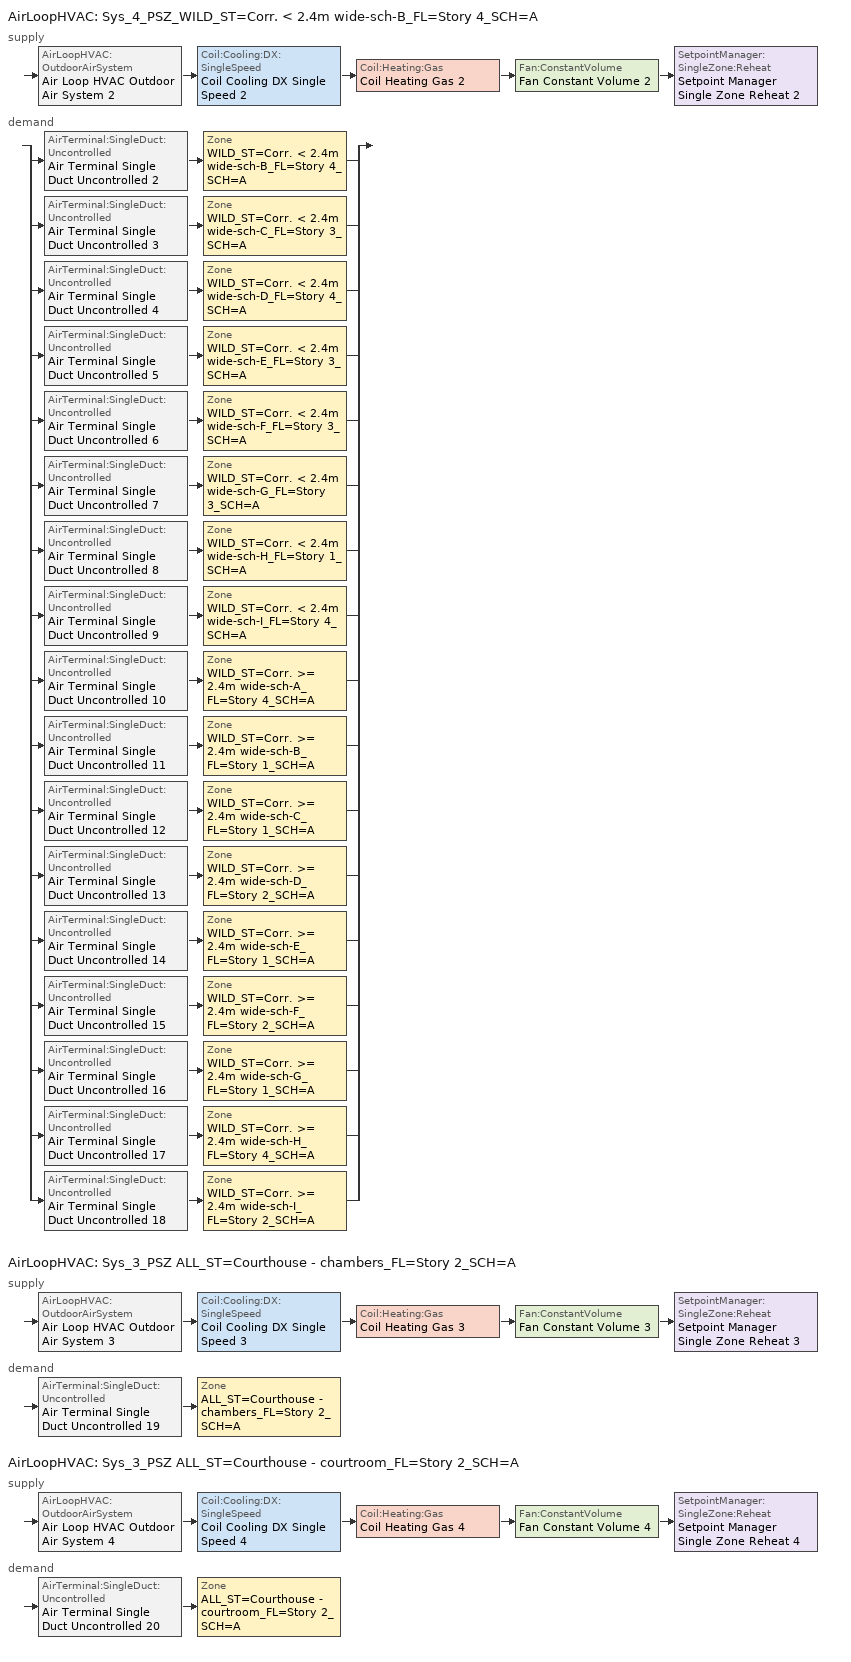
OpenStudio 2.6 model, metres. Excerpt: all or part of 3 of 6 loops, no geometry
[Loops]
AirLoopHVAC 'Sys_4_PSZ_WILD_ST=Corr. < 2.4m wide-sch-B_FL=Story 4_SCH=A'
 supply: AirLoopHVAC:OutdoorAirSystem 'Air Loop HVAC Outdoor Air System 2' > Coil:Cooling:DX:SingleSpeed 'Coil Cooling DX Single Speed 2' > Coil:Heating:Gas 'Coil Heating Gas 2' > Fan:ConstantVolume 'Fan Constant Volume 2' > SetpointManager:SingleZone:Reheat 'Setpoint Manager Single Zone Reheat 2'
 demand: split
  | AirTerminal:SingleDuct:Uncontrolled 'Air Terminal Single Duct Uncontrolled 2' > Zone 'WILD_ST=Corr. < 2.4m wide-sch-B_FL=Story 4_SCH=A'
  | AirTerminal:SingleDuct:Uncontrolled 'Air Terminal Single Duct Uncontrolled 3' > Zone 'WILD_ST=Corr. < 2.4m wide-sch-C_FL=Story 3_SCH=A'
  | AirTerminal:SingleDuct:Uncontrolled 'Air Terminal Single Duct Uncontrolled 4' > Zone 'WILD_ST=Corr. < 2.4m wide-sch-D_FL=Story 4_SCH=A'
  | AirTerminal:SingleDuct:Uncontrolled 'Air Terminal Single Duct Uncontrolled 5' > Zone 'WILD_ST=Corr. < 2.4m wide-sch-E_FL=Story 3_SCH=A'
  | AirTerminal:SingleDuct:Uncontrolled 'Air Terminal Single Duct Uncontrolled 6' > Zone 'WILD_ST=Corr. < 2.4m wide-sch-F_FL=Story 3_SCH=A'
  | AirTerminal:SingleDuct:Uncontrolled 'Air Terminal Single Duct Uncontrolled 7' > Zone 'WILD_ST=Corr. < 2.4m wide-sch-G_FL=Story 3_SCH=A'
  | AirTerminal:SingleDuct:Uncontrolled 'Air Terminal Single Duct Uncontrolled 8' > Zone 'WILD_ST=Corr. < 2.4m wide-sch-H_FL=Story 1_SCH=A'
  | AirTerminal:SingleDuct:Uncontrolled 'Air Terminal Single Duct Uncontrolled 9' > Zone 'WILD_ST=Corr. < 2.4m wide-sch-I_FL=Story 4_SCH=A'
  | AirTerminal:SingleDuct:Uncontrolled 'Air Terminal Single Duct Uncontrolled 10' > Zone 'WILD_ST=Corr. >= 2.4m wide-sch-A_FL=Story 4_SCH=A'
  | AirTerminal:SingleDuct:Uncontrolled 'Air Terminal Single Duct Uncontrolled 11' > Zone 'WILD_ST=Corr. >= 2.4m wide-sch-B_FL=Story 1_SCH=A'
  | AirTerminal:SingleDuct:Uncontrolled 'Air Terminal Single Duct Uncontrolled 12' > Zone 'WILD_ST=Corr. >= 2.4m wide-sch-C_FL=Story 1_SCH=A'
  | AirTerminal:SingleDuct:Uncontrolled 'Air Terminal Single Duct Uncontrolled 13' > Zone 'WILD_ST=Corr. >= 2.4m wide-sch-D_FL=Story 2_SCH=A'
  | AirTerminal:SingleDuct:Uncontrolled 'Air Terminal Single Duct Uncontrolled 14' > Zone 'WILD_ST=Corr. >= 2.4m wide-sch-E_FL=Story 1_SCH=A'
  | AirTerminal:SingleDuct:Uncontrolled 'Air Terminal Single Duct Uncontrolled 15' > Zone 'WILD_ST=Corr. >= 2.4m wide-sch-F_FL=Story 2_SCH=A'
  | AirTerminal:SingleDuct:Uncontrolled 'Air Terminal Single Duct Uncontrolled 16' > Zone 'WILD_ST=Corr. >= 2.4m wide-sch-G_FL=Story 1_SCH=A'
  | AirTerminal:SingleDuct:Uncontrolled 'Air Terminal Single Duct Uncontrolled 17' > Zone 'WILD_ST=Corr. >= 2.4m wide-sch-H_FL=Story 4_SCH=A'
  | AirTerminal:SingleDuct:Uncontrolled 'Air Terminal Single Duct Uncontrolled 18' > Zone 'WILD_ST=Corr. >= 2.4m wide-sch-I_FL=Story 2_SCH=A'
AirLoopHVAC 'Sys_3_PSZ ALL_ST=Courthouse - chambers_FL=Story 2_SCH=A'
 supply: AirLoopHVAC:OutdoorAirSystem 'Air Loop HVAC Outdoor Air System 3' > Coil:Cooling:DX:SingleSpeed 'Coil Cooling DX Single Speed 3' > Coil:Heating:Gas 'Coil Heating Gas 3' > Fan:ConstantVolume 'Fan Constant Volume 3' > SetpointManager:SingleZone:Reheat 'Setpoint Manager Single Zone Reheat 3'
 demand: AirTerminal:SingleDuct:Uncontrolled 'Air Terminal Single Duct Uncontrolled 19' > Zone 'ALL_ST=Courthouse - chambers_FL=Story 2_SCH=A'
AirLoopHVAC 'Sys_3_PSZ ALL_ST=Courthouse - courtroom_FL=Story 2_SCH=A'
 supply: AirLoopHVAC:OutdoorAirSystem 'Air Loop HVAC Outdoor Air System 4' > Coil:Cooling:DX:SingleSpeed 'Coil Cooling DX Single Speed 4' > Coil:Heating:Gas 'Coil Heating Gas 4' > Fan:ConstantVolume 'Fan Constant Volume 4' > SetpointManager:SingleZone:Reheat 'Setpoint Manager Single Zone Reheat 4'
 demand: AirTerminal:SingleDuct:Uncontrolled 'Air Terminal Single Duct Uncontrolled 20' > Zone 'ALL_ST=Courthouse - courtroom_FL=Story 2_SCH=A'
[Sizing:Zone] Zone Cooling Design Supply Air Temperature Input Method=SupplyAirTemperature; Zone Cooling Design Supply Air Temperature {C}=13; Zone Cooling Design Supply Air Temperature Difference {deltaC}=11.11; Zone Heating Design Supply Air Temperature Input Method=SupplyAirTemperature; Zone Heating Design Supply Air Temperature {C}=43; Zone Heating Design Supply Air Temperature Difference {deltaC}=11.11; Zone Cooling Design Supply Air Humidity Ratio {kg-H2O/kg-air}=0.0085; Zone Heating Design Supply Air Humidity Ratio {kg-H2O/kg-air}=0.008; Zone Heating Sizing Factor=1.3; Zone Cooling Sizing Factor=1.1; Cooling Design Air Flow Method=DesignDay; Heating Design Air Flow Method=DesignDay; Account for Dedicated Outdoor Air System=No; Dedicated Outdoor Air System Control Strategy=NeutralSupplyAir; Dedicated Outdoor Air Low Setpoint Temperature for Design {C}=autosize; Dedicated Outdoor Air High Setpoint Temperature for Design {C}=autosize
ALL_ST=Courthouse - chambers_FL=Story 2_SCH=A; ALL_ST=Courthouse - courtroom_FL=Story 2_SCH=A; WILD_ST=Corr. < 2.4m wide-sch-B_FL=Story 4_SCH=A; WILD_ST=Corr. < 2.4m wide-sch-C_FL=Story 3_SCH=A; WILD_ST=Corr. < 2.4m wide-sch-D_FL=Story 4_SCH=A; WILD_ST=Corr. < 2.4m wide-sch-E_FL=Story 3_SCH=A; WILD_ST=Corr. < 2.4m wide-sch-F_FL=Story 3_SCH=A; WILD_ST=Corr. < 2.4m wide-sch-G_FL=Story 3_SCH=A; WILD_ST=Corr. < 2.4m wide-sch-H_FL=Story 1_SCH=A; WILD_ST=Corr. < 2.4m wide-sch-I_FL=Story 4_SCH=A; WILD_ST=Corr. >= 2.4m wide-sch-A_FL=Story 4_SCH=A; WILD_ST=Corr. >= 2.4m wide-sch-B_FL=Story 1_SCH=A; WILD_ST=Corr. >= 2.4m wide-sch-C_FL=Story 1_SCH=A; WILD_ST=Corr. >= 2.4m wide-sch-D_FL=Story 2_SCH=A; WILD_ST=Corr. >= 2.4m wide-sch-E_FL=Story 1_SCH=A; WILD_ST=Corr. >= 2.4m wide-sch-F_FL=Story 2_SCH=A; WILD_ST=Corr. >= 2.4m wide-sch-G_FL=Story 1_SCH=A; WILD_ST=Corr. >= 2.4m wide-sch-H_FL=Story 4_SCH=A; WILD_ST=Corr. >= 2.4m wide-sch-I_FL=Story 2_SCH=A
[Zone equipment]
ALL_ST=Courthouse - chambers_FL=Story 2_SCH=A: Air Terminal Single Duct Uncontrolled 19, Zone HVAC Baseboard Convective Water 19
ALL_ST=Courthouse - courtroom_FL=Story 2_SCH=A: Air Terminal Single Duct Uncontrolled 20, Zone HVAC Baseboard Convective Water 20
WILD_ST=Corr. < 2.4m wide-sch-B_FL=Story 4_SCH=A: Air Terminal Single Duct Uncontrolled 2, Zone HVAC Baseboard Convective Water 2
WILD_ST=Corr. < 2.4m wide-sch-C_FL=Story 3_SCH=A: Air Terminal Single Duct Uncontrolled 3, Zone HVAC Baseboard Convective Water 3
WILD_ST=Corr. < 2.4m wide-sch-D_FL=Story 4_SCH=A: Air Terminal Single Duct Uncontrolled 4, Zone HVAC Baseboard Convective Water 4
WILD_ST=Corr. < 2.4m wide-sch-E_FL=Story 3_SCH=A: Air Terminal Single Duct Uncontrolled 5, Zone HVAC Baseboard Convective Water 5
WILD_ST=Corr. < 2.4m wide-sch-F_FL=Story 3_SCH=A: Air Terminal Single Duct Uncontrolled 6, Zone HVAC Baseboard Convective Water 6
WILD_ST=Corr. < 2.4m wide-sch-G_FL=Story 3_SCH=A: Air Terminal Single Duct Uncontrolled 7, Zone HVAC Baseboard Convective Water 7
WILD_ST=Corr. < 2.4m wide-sch-H_FL=Story 1_SCH=A: Air Terminal Single Duct Uncontrolled 8, Zone HVAC Baseboard Convective Water 8
WILD_ST=Corr. < 2.4m wide-sch-I_FL=Story 4_SCH=A: Air Terminal Single Duct Uncontrolled 9, Zone HVAC Baseboard Convective Water 9
WILD_ST=Corr. >= 2.4m wide-sch-A_FL=Story 4_SCH=A: Air Terminal Single Duct Uncontrolled 10, Zone HVAC Baseboard Convective Water 10
WILD_ST=Corr. >= 2.4m wide-sch-B_FL=Story 1_SCH=A: Air Terminal Single Duct Uncontrolled 11, Zone HVAC Baseboard Convective Water 11
WILD_ST=Corr. >= 2.4m wide-sch-C_FL=Story 1_SCH=A: Air Terminal Single Duct Uncontrolled 12, Zone HVAC Baseboard Convective Water 12
WILD_ST=Corr. >= 2.4m wide-sch-D_FL=Story 2_SCH=A: Air Terminal Single Duct Uncontrolled 13, Zone HVAC Baseboard Convective Water 13
WILD_ST=Corr. >= 2.4m wide-sch-E_FL=Story 1_SCH=A: Air Terminal Single Duct Uncontrolled 14, Zone HVAC Baseboard Convective Water 14
WILD_ST=Corr. >= 2.4m wide-sch-F_FL=Story 2_SCH=A: Air Terminal Single Duct Uncontrolled 15, Zone HVAC Baseboard Convective Water 15
WILD_ST=Corr. >= 2.4m wide-sch-G_FL=Story 1_SCH=A: Air Terminal Single Duct Uncontrolled 16, Zone HVAC Baseboard Convective Water 16
WILD_ST=Corr. >= 2.4m wide-sch-H_FL=Story 4_SCH=A: Air Terminal Single Duct Uncontrolled 17, Zone HVAC Baseboard Convective Water 17
WILD_ST=Corr. >= 2.4m wide-sch-I_FL=Story 2_SCH=A: Air Terminal Single Duct Uncontrolled 18, Zone HVAC Baseboard Convective Water 18
[AirLoopHVAC] Availability Schedule=Always On Discrete; Design Supply Air Flow Rate {m3/s}=AutoSize
Sys_4_PSZ_WILD_ST=Corr. < 2.4m wide-sch-B_FL=Story 4_SCH=A; Sys_3_PSZ ALL_ST=Courthouse - chambers_FL=Story 2_SCH=A; Sys_3_PSZ ALL_ST=Courthouse - courtroom_FL=Story 2_SCH=A
[Sizing:System] Type of Load to Size On=Sensible; Design Outdoor Air Flow Rate {m3/s}=Autosize; Minimum System Air Flow Ratio=1; Preheat Design Temperature {C}=7; Preheat Design Humidity Ratio {kg-H2O/kg-Air}=0.008; Precool Design Temperature {C}=13; Precool Design Humidity Ratio {kg-H2O/kg-Air}=0.008; Central Cooling Design Supply Air Temperature {C}=13; Central Heating Design Supply Air Temperature {C}=43; Sizing Option=NonCoincident; 100% Outdoor Air in Cooling=No; 100% Outdoor Air in Heating=No; Central Cooling Design Supply Air Humidity Ratio {kg-H2O/kg-Air}=0.0085; Central Heating Design Supply Air Humidity Ratio {kg-H2O/kg-Air}=0.008; Cooling Design Air Flow Method=DesignDay; Cooling Design Air Flow Rate {m3/s}=0; Heating Design Air Flow Method=DesignDay; Heating Design Air Flow Rate {m3/s}=0; System Outdoor Air Method=ZoneSum; Zone Maximum Outdoor Air Fraction=1; Cooling Supply Air Flow Rate Per Floor Area {m3/s-m2}=0.00996765; Cooling Fraction of Autosized Cooling Supply Air Flow Rate=1; Cooling Supply Air Flow Rate Per Unit Cooling Capacity {m3/s-W}=3.94755e-05; Heating Supply Air Flow Rate Per Floor Area {m3/s-m2}=0.00996765; Heating Fraction of Autosized Heating Supply Air Flow Rate=1; Heating Fraction of Autosized Cooling Supply Air Flow Rate=1; Heating Supply Air Flow Rate Per Unit Heating Capacity {m3/s-W}=3.15882e-05; Cooling Design Capacity Method=CoolingDesignCapacity; Cooling Design Capacity {W}=autosize; Cooling Design Capacity Per Floor Area {W/m2}=234.7; Fraction of Autosized Cooling Design Capacity=1; Heating Design Capacity Method=HeatingDesignCapacity; Heating Design Capacity {W}=autosize; Heating Design Capacity Per Floor Area {W/m2}=157; Fraction of Autosized Heating Design Capacity=1; Central Cooling Capacity Control Method=OnOff
Sys_4_PSZ_WILD_ST=Corr. < 2.4m wide-sch-B_FL=Story 4_SCH=A; Sys_3_PSZ ALL_ST=Courthouse - chambers_FL=Story 2_SCH=A; Sys_3_PSZ ALL_ST=Courthouse - courtroom_FL=Story 2_SCH=A
[Fan:ConstantVolume] Availability Schedule=Always On Discrete; Maximum Flow Rate {m3/s}=AutoSize
Fan Constant Volume 2; Fan Constant Volume 3; Fan Constant Volume 4
[Coil:Heating:Gas] Availability Schedule=Always On Discrete; Gas Burner Efficiency=0.8; Nominal Capacity {W}=AutoSize; Parasitic Electric Load {W}=0; Parasitic Gas Load {W}=0
Coil Heating Gas 2; Coil Heating Gas 3; Coil Heating Gas 4
[Coil:Cooling:DX:SingleSpeed] Availability Schedule=Always On Discrete; Rated Total Cooling Capacity {W}=autosize; Rated Sensible Heat Ratio=autosize; Rated COP {W/W}=3; Rated Air Flow Rate {m3/s}=autosize; Rated Evaporator Fan Power Per Volume Flow Rate {W/(m3/s)}=773.3; Condenser Type=AirCooled; Evaporative Condenser Effectiveness=0; Evaporative Condenser Air Flow Rate {m3/s}=Autosize; Evaporative Condenser Pump Rated Power Consumption {W}=Autosize; Crankcase Heater Capacity {W}=0; Maximum Outdoor Dry-Bulb Temperature for Crankcase Heater Operation {C}=0; Basin Heater Capacity {W/K}=0; Basin Heater Setpoint Temperature {C}=10
Name | Total Cooling Capacity Function of Temperature Curve | Total Cooling Capacity Function of Flow Fraction Curve | Energy Input Ratio Function of Temperature Curve | Energy Input Ratio Function of Flow Fraction Curve | Part Load Fraction Correlation Curve
Coil Cooling DX Single Speed 2 | Curve Biquadratic 3 | Curve Quadratic 4 | Curve Biquadratic 4 | Curve Quadratic 5 | Curve Cubic 1
Coil Cooling DX Single Speed 3 | Curve Biquadratic 5 | Curve Quadratic 6 | Curve Biquadratic 6 | Curve Quadratic 7 | Curve Quadratic 8
Coil Cooling DX Single Speed 4 | Curve Biquadratic 7 | Curve Quadratic 9 | Curve Biquadratic 8 | Curve Quadratic 10 | Curve Quadratic 11
[Controller:OutdoorAir] Minimum Outdoor Air Flow Rate {m3/s}=autosize; Maximum Outdoor Air Flow Rate {m3/s}=Autosize; Economizer Control Type=NoEconomizer; Economizer Control Action Type=ModulateFlow; Economizer Maximum Limit Dry-Bulb Temperature {C}=28; Economizer Maximum Limit Enthalpy {J/kg}=64000; Economizer Minimum Limit Dry-Bulb Temperature {C}=-100; Lockout Type=NoLockout; Minimum Limit Type=FixedMinimum; High Humidity Control=No; Heat Recovery Bypass Control Type=BypassWhenWithinEconomizerLimits
Name | Controller Mechanical Ventilation
Controller Outdoor Air 2 | Controller Mechanical Ventilation 2
Controller Outdoor Air 3 | Controller Mechanical Ventilation 3
Controller Outdoor Air 4 | Controller Mechanical Ventilation 4
[Controller:MechanicalVentilation] Availability Schedule=Always On Discrete; System Outdoor Air Method=ZoneSum
Controller Mechanical Ventilation 2; Controller Mechanical Ventilation 3; Controller Mechanical Ventilation 4
[AirLoopHVAC:OutdoorAirSystem]
Name | Controller
Air Loop HVAC Outdoor Air System 2 | Controller Outdoor Air 2
Air Loop HVAC Outdoor Air System 3 | Controller Outdoor Air 3
Air Loop HVAC Outdoor Air System 4 | Controller Outdoor Air 4
[SetpointManager:SingleZone:Reheat] Minimum Supply Air Temperature {C}=13; Maximum Supply Air Temperature {C}=43
Name | Control Zone
Setpoint Manager Single Zone Reheat 2 | WILD_ST=Corr. < 2.4m wide-sch-B_FL=Story 4_SCH=A
Setpoint Manager Single Zone Reheat 3 | ALL_ST=Courthouse - chambers_FL=Story 2_SCH=A
Setpoint Manager Single Zone Reheat 4 | ALL_ST=Courthouse - courtroom_FL=Story 2_SCH=A
[AirTerminal:SingleDuct:Uncontrolled] Availability Schedule=Always On Discrete; Maximum Air Flow Rate {m3/s}=AutoSize
Air Terminal Single Duct Uncontrolled 2; Air Terminal Single Duct Uncontrolled 3; Air Terminal Single Duct Uncontrolled 4; Air Terminal Single Duct Uncontrolled 5; Air Terminal Single Duct Uncontrolled 6; Air Terminal Single Duct Uncontrolled 7; Air Terminal Single Duct Uncontrolled 8; Air Terminal Single Duct Uncontrolled 9; Air Terminal Single Duct Uncontrolled 10; Air Terminal Single Duct Uncontrolled 11; Air Terminal Single Duct Uncontrolled 12; Air Terminal Single Duct Uncontrolled 13; Air Terminal Single Duct Uncontrolled 14; Air Terminal Single Duct Uncontrolled 15; Air Terminal Single Duct Uncontrolled 16; Air Terminal Single Duct Uncontrolled 17; Air Terminal Single Duct Uncontrolled 18; Air Terminal Single Duct Uncontrolled 19; Air Terminal Single Duct Uncontrolled 20
[Schedule:Constant]
Always On Discrete: Value=1
[Curve:Biquadratic] Maximum Value of y=46
Name | Coefficient1 Constant | Coefficient2 x | Coefficient3 x**2 | Coefficient4 y | Coefficient5 y**2 | Coefficient6 x*y | Minimum Value of x | Maximum Value of x | Minimum Value of y
Curve Biquadratic 3 | 0.867905 | 0.0142459 | 0.000554364 | -0.00755748 | 3.3048e-05 | -0.000191808 | 13 | 24 | 24
Curve Biquadratic 4 | 0.116936 | 0.0284933 | -0.000411156 | 0.0214108 | 0.000161028 | -0.000679104 | 13 | 24 | 24
Curve Biquadratic 5; Curve Biquadratic 7 | 0.942588 | 0.00954335 | 0.00068377 | -0.0110427 | 5.249e-06 | -9.72e-06 | 17 | 22 | 13
Curve Biquadratic 6; Curve Biquadratic 8 | 0.342414 | 0.034885 | -0.0006237 | 0.00497722 | 0.000437951 | -0.000728028 | 17 | 22 | 13
[Curve:Quadratic]
Name | Coefficient1 Constant | Coefficient2 x | Coefficient3 x**2 | Minimum Value of x | Maximum Value of x
Curve Quadratic 4; Curve Quadratic 5 | 1 | 0 | 0 | 0 | 1
Curve Quadratic 6; Curve Quadratic 9 | 0.8 | 0.2 | 0 | 0.5 | 1.5
Curve Quadratic 7; Curve Quadratic 10 | 1.1552 | -0.1808 | 0.0256 | 0.5 | 1.5
Curve Quadratic 8; Curve Quadratic 11 | 0.85 | 0.15 | 0 | 0 | 1
[Curve:Cubic]
Curve Cubic 1: Coefficient1 Constant=0.0277; Coefficient2 x=4.9151; Coefficient3 x**2=-8.184; Coefficient4 x**3=4.2702; Minimum Value of x=0.7; Maximum Value of x=1
